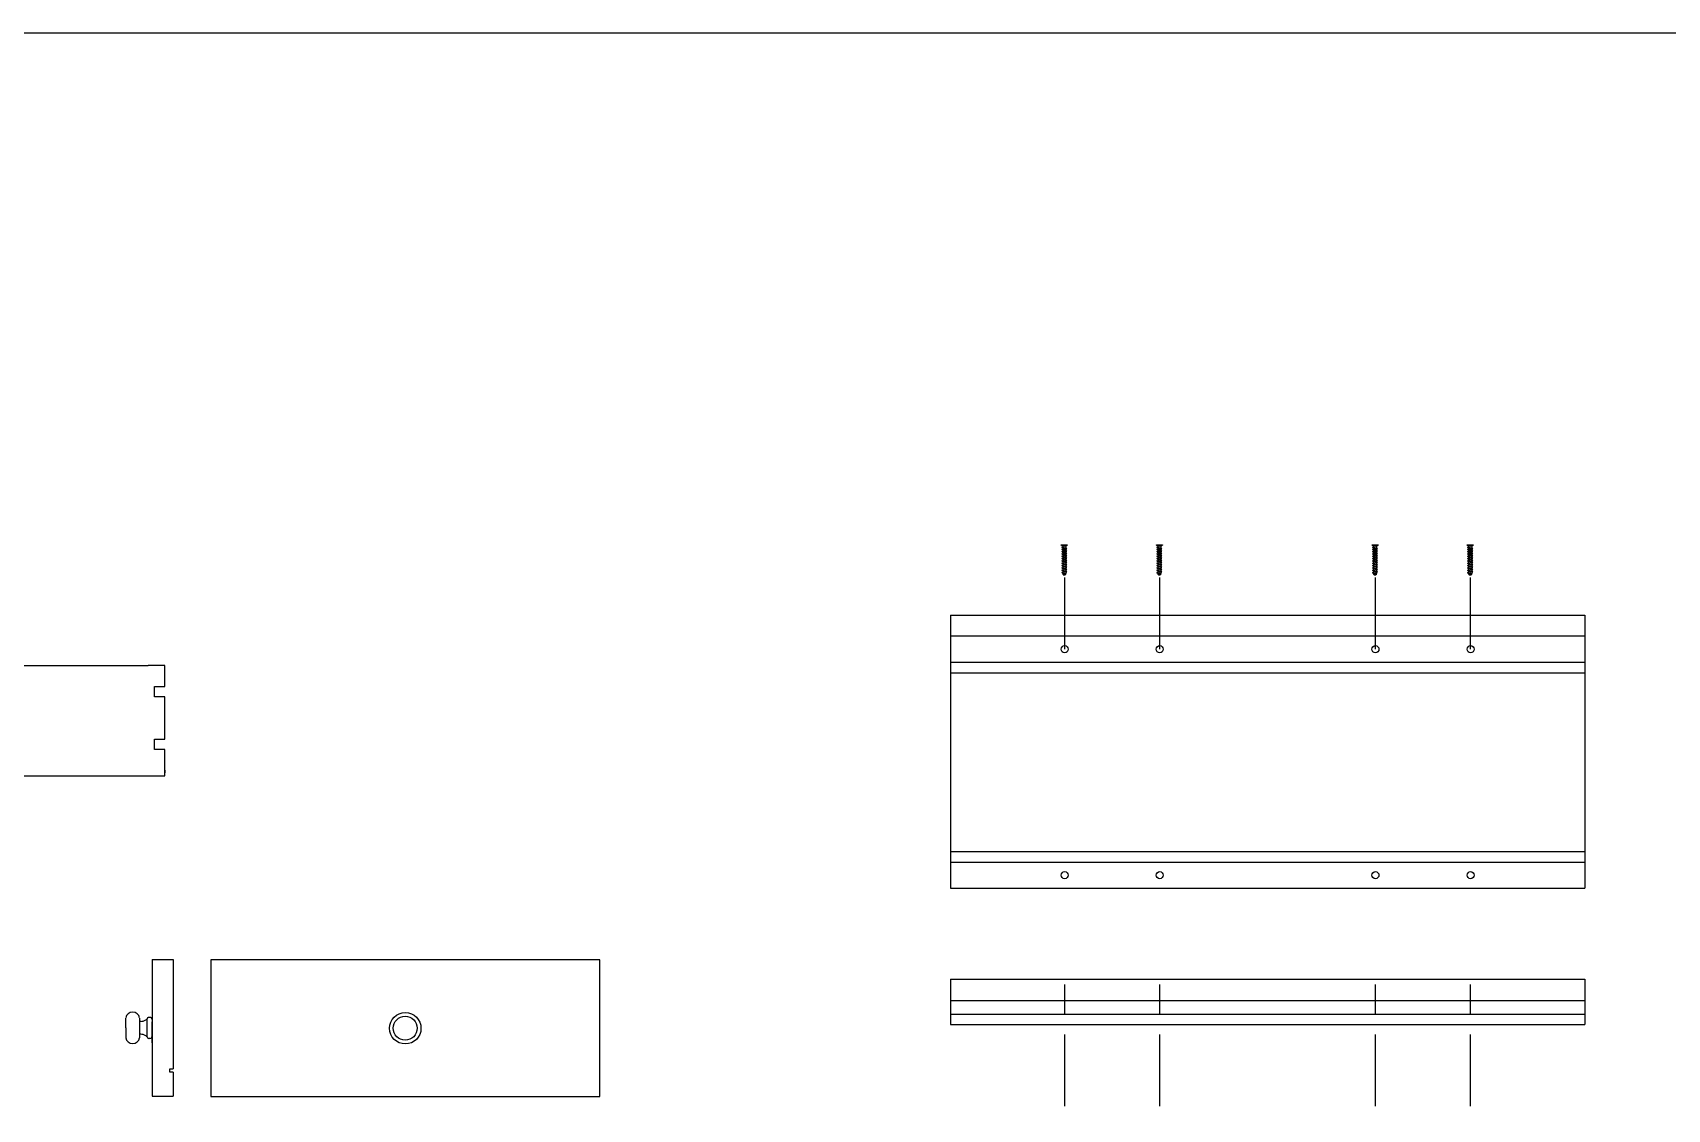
# Model space of a CAD drawing. Header units: millimetres. Extents: x 233 to 6102, y 2 to 2508.
# Drawn here: x 4951.2 to 5106.6, y 2011.2 to 2113.6 of the extents above; entities that cross this region are included whole.
import ezdxf

# ---------------------------------------------------------------- set-up
doc = ezdxf.new("R2010")
doc.units = ezdxf.units.MM
for name, color, linetype in [('ALTRE LINEE', 70, 'Continuous'), ('G-ANNO-GEOMETRY', 7, 'Continuous'), ('Viti', 3, 'Continuous')]:
    doc.layers.add(name, color=color, linetype=linetype)

msp = doc.modelspace()

# ---------------------------------------------------------------- linework, layer by layer
at = {"layer": 'ALTRE LINEE'}
for p, q in [((5049.34, 2054.96), (5049.34, 2061.78)), ((5058.38, 2054.96), (5058.38, 2061.78)), ((5078.89, 2054.96), (5078.89, 2061.78)), ((5087.94, 2054.96), (5087.94, 2061.78)), ((5038.47, 2058.21), (5038.47, 2032.21)), ((5038.64, 2058.21), (5098.64, 2058.21)), ((5098.8, 2058.21), (5098.8, 2032.21)), ((5098.8, 2056.21), (5038.47, 2056.21)), ((4929.99, 2053.41), (4962.17, 2053.41)), ((4963.78, 2053.41), (4962.17, 2053.41)), ((4963.78, 2051.41), (4963.78, 2053.41)), ((5038.47, 2053.71), (5098.8, 2053.71)), ((5038.47, 2052.71), (5098.8, 2052.71)), ((4962.78, 2050.41), (4962.78, 2051.41)), ((4962.78, 2051.41), (4963.78, 2051.41)), ((4963.78, 2050.41), (4962.78, 2050.41)), ((4963.78, 2046.41), (4963.78, 2050.41)), ((4962.78, 2045.41), (4962.78, 2046.41)), ((4962.78, 2046.41), (4963.78, 2046.41)), ((4963.78, 2045.41), (4962.78, 2045.41)), ((4963.78, 2042.91), (4963.78, 2045.41)), ((4929.99, 2042.91), (4962.17, 2042.91)), ((4962.17, 2042.91), (4963.78, 2042.91)), ((4963.78, 2043.45), (4963.78, 2043.21)), ((5038.47, 2035.71), (5098.8, 2035.71)), ((5038.47, 2034.71), (5098.8, 2034.71)), ((5038.47, 2032.21), (5098.8, 2032.21)), ((4962.56, 2025.43), (4962.56, 2012.43)), ((4962.56, 2025.43), (4964.56, 2025.43)), ((4964.56, 2025.43), (4964.56, 2015.03)), ((4968.13, 2025.4), (4968.13, 2012.4)), ((5038.47, 2023.55), (5098.8, 2023.55)), ((5038.47, 2023.55), (5038.47, 2019.25)), ((5098.8, 2023.55), (5098.8, 2019.25)), ((5038.47, 2021.55), (5098.8, 2021.55)), ((5038.47, 2021.55), (5098.8, 2021.55)), ((4960.06, 2018.93), (4960.06, 2019.87)), ((4961.36, 2019.87), (4961.36, 2018)), ((4961.48, 2019.55), (4961.36, 2019.55)), ((4962.06, 2019.73), (4962.06, 2018.13)), ((4962.36, 2019.93), (4962.26, 2019.93)), ((4962.56, 2017.5), (4962.56, 2019.5)), ((5038.47, 2020.25), (5098.8, 2020.25)), ((5038.47, 2019.25), (5098.8, 2019.25)), ((4960.06, 2018.93), (4960.06, 2018)), ((4961.48, 2018.32), (4961.36, 2018.32)), ((4962.36, 2017.93), (4962.26, 2017.93)), ((5049.34, 2011.47), (5049.34, 2018.3)), ((5058.38, 2011.47), (5058.38, 2018.3)), ((5078.89, 2011.47), (5078.89, 2018.3)), ((5087.94, 2011.47), (5087.94, 2018.3)), ((4964.26, 2014.73), (4964.26, 2015.03)), ((4964.26, 2015.03), (4964.56, 2015.03)), ((4964.56, 2014.73), (4964.26, 2014.73)), ((4964.56, 2014.73), (4964.56, 2012.43)), ((4962.56, 2012.43), (4964.56, 2012.43))]:
    msp.add_line(p, q, dxfattribs=at)
at = {"layer": 'ALTRE LINEE', "color": 2}
msp.add_line((5038.47, 2058.21), (5098.8, 2058.21), dxfattribs=at)
at = {"layer": 'ALTRE LINEE'}
msp.add_lwpolyline([(4968.13, 2012.4), (5005.13, 2012.4), (5005.13, 2025.4), (4968.13, 2025.4)], dxfattribs=at)
for radius in [1.5, 1.14]:
    msp.add_circle((4986.63, 2018.9), radius, dxfattribs=at)
for centre, radius, start, end in [((4960.71, 2019.78), 0.657, 8.1712, 171.8288), ((4961.46, 2020.62), 1.07, 268.9617, 298.9875), ((4961.88, 2019.86), 0.2, 298.9875, 342.0104), ((4962.26, 2019.73), 0.2, 90, 180), ((4962.36, 2019.73), 0.2, 0, 90), ((4960.71, 2018.09), 0.657, 188.1712, 351.8288), ((4961.46, 2017.25), 1.07, 61.0125, 91.0383), ((4961.88, 2018.01), 0.2, 17.9896, 61.0125), ((4962.26, 2018.13), 0.2, 180, 270), ((4962.36, 2018.13), 0.2, 270, 0)]:
    msp.add_arc(centre, radius, start, end, dxfattribs=at)
at = {"layer": 'G-ANNO-GEOMETRY'}
msp.add_lwpolyline([(4839.77, 2113.61), (5220.66, 2113.61), (5220.66, 1908.13), (4839.77, 1908.13)], close=True, dxfattribs=at)
at = {"layer": 'Viti'}
for p, q in [((5049.15, 2064.77), (5049.15, 2064.67)), ((5049.15, 2064.58), (5049.15, 2064.46)), ((5049.15, 2064.36), (5049.15, 2064.24)), ((5049.45, 2064.77), (5049.45, 2064.59)), ((5049.45, 2064.5), (5049.45, 2064.38)), ((5049.45, 2064.38), (5049.45, 2062.31)), ((5058.19, 2064.77), (5058.19, 2064.67)), ((5058.19, 2064.58), (5058.19, 2064.46)), ((5058.19, 2064.36), (5058.19, 2064.24)), ((5058.49, 2064.77), (5058.49, 2064.59)), ((5058.49, 2064.5), (5058.49, 2064.38)), ((5058.49, 2064.38), (5058.49, 2062.31)), ((5078.7, 2064.77), (5078.7, 2064.67)), ((5078.7, 2064.58), (5078.7, 2064.46)), ((5078.7, 2064.36), (5078.7, 2064.24)), ((5079, 2064.77), (5079, 2064.59)), ((5079, 2064.5), (5079, 2064.38)), ((5079, 2064.38), (5079, 2062.31)), ((5087.75, 2064.77), (5087.75, 2064.67)), ((5087.75, 2064.58), (5087.75, 2064.46)), ((5087.75, 2064.36), (5087.75, 2064.24)), ((5088.05, 2064.77), (5088.05, 2064.59)), ((5088.05, 2064.5), (5088.05, 2064.38)), ((5088.05, 2064.38), (5088.05, 2062.31)), ((5049.15, 2064.14), (5049.15, 2064.02)), ((5049.15, 2063.92), (5049.15, 2063.8)), ((5049.15, 2063.71), (5049.15, 2063.58)), ((5049.15, 2063.49), (5049.15, 2063.36)), ((5049.15, 2063.27), (5049.15, 2063.15)), ((5049.15, 2063.05), (5049.15, 2062.93)), ((5049.15, 2062.83), (5049.15, 2062.71)), ((5058.19, 2064.14), (5058.19, 2064.02)), ((5058.19, 2063.92), (5058.19, 2063.8)), ((5058.19, 2063.71), (5058.19, 2063.58)), ((5058.19, 2063.49), (5058.19, 2063.36)), ((5058.19, 2063.27), (5058.19, 2063.15)), ((5058.19, 2063.05), (5058.19, 2062.93)), ((5058.19, 2062.83), (5058.19, 2062.71)), ((5078.7, 2064.14), (5078.7, 2064.02)), ((5078.7, 2063.92), (5078.7, 2063.8)), ((5078.7, 2063.71), (5078.7, 2063.58)), ((5078.7, 2063.49), (5078.7, 2063.36)), ((5078.7, 2063.27), (5078.7, 2063.15)), ((5078.7, 2063.05), (5078.7, 2062.93)), ((5078.7, 2062.83), (5078.7, 2062.71)), ((5087.75, 2064.14), (5087.75, 2064.02)), ((5087.75, 2063.92), (5087.75, 2063.8)), ((5087.75, 2063.71), (5087.75, 2063.58)), ((5087.75, 2063.49), (5087.75, 2063.36)), ((5087.75, 2063.27), (5087.75, 2063.15)), ((5087.75, 2063.05), (5087.75, 2062.93)), ((5087.75, 2062.83), (5087.75, 2062.71)), ((5049.15, 2062.61), (5049.15, 2062.49)), ((5049.15, 2062.39), (5049.15, 2062.27)), ((5049.15, 2062.27), (5049.15, 2062.16)), ((5049.15, 2062.16), (5049.15, 2062.11)), ((5049.21, 2062.04), (5049.39, 2062.04)), ((5049.45, 2062.31), (5049.45, 2062.16)), ((5049.45, 2062.11), (5049.45, 2062.16)), ((5058.19, 2062.61), (5058.19, 2062.49)), ((5058.19, 2062.39), (5058.19, 2062.27)), ((5058.19, 2062.27), (5058.19, 2062.16)), ((5058.19, 2062.16), (5058.19, 2062.11)), ((5058.25, 2062.04), (5058.43, 2062.04)), ((5058.49, 2062.31), (5058.49, 2062.16)), ((5058.49, 2062.11), (5058.49, 2062.16)), ((5078.7, 2062.61), (5078.7, 2062.49)), ((5078.7, 2062.39), (5078.7, 2062.27)), ((5078.7, 2062.27), (5078.7, 2062.16)), ((5078.7, 2062.16), (5078.7, 2062.11)), ((5078.76, 2062.04), (5078.94, 2062.04)), ((5079, 2062.31), (5079, 2062.16)), ((5079, 2062.11), (5079, 2062.16)), ((5087.75, 2062.61), (5087.75, 2062.49)), ((5087.75, 2062.39), (5087.75, 2062.27)), ((5087.75, 2062.27), (5087.75, 2062.16)), ((5087.75, 2062.16), (5087.75, 2062.11)), ((5087.81, 2062.04), (5087.99, 2062.04)), ((5088.05, 2062.31), (5088.05, 2062.16)), ((5088.05, 2062.11), (5088.05, 2062.16)), ((5049.34, 2020.25), (5049.34, 2023.05)), ((5058.38, 2020.25), (5058.38, 2023.05)), ((5078.89, 2020.25), (5078.89, 2023.05)), ((5087.94, 2020.25), (5087.94, 2023.05))]:
    msp.add_line(p, q, dxfattribs=at)
for points in [[(5049.02, 2064.84), (5049.02, 2064.88), (5049.58, 2064.88), (5049.58, 2064.84, -0.366728), (5049.02, 2064.84, -0.325022)], [(5058.06, 2064.84), (5058.06, 2064.88), (5058.63, 2064.88), (5058.63, 2064.84, -0.366728), (5058.06, 2064.84, -0.325022)], [(5078.57, 2064.84), (5078.57, 2064.88), (5079.14, 2064.88), (5079.14, 2064.84, -0.366728), (5078.57, 2064.84, -0.325022)], [(5087.62, 2064.84), (5087.62, 2064.88), (5088.18, 2064.88), (5088.18, 2064.84, -0.366728), (5087.62, 2064.84, -0.325022)]]:
    msp.add_lwpolyline(points, format="xyb", dxfattribs=at)
for points in [[(5049.06, 2064.67), (5049.15, 2064.58), (5049.45, 2064.5), (5049.54, 2064.5), (5049.06, 2064.67), (5049.15, 2064.67), (5049.45, 2064.59), (5049.54, 2064.5)], [(5049.06, 2064.46), (5049.15, 2064.36), (5049.45, 2064.28), (5049.54, 2064.28), (5049.06, 2064.46), (5049.15, 2064.46), (5049.45, 2064.38), (5049.54, 2064.28)], [(5058.1, 2064.67), (5058.19, 2064.58), (5058.49, 2064.5), (5058.59, 2064.5), (5058.1, 2064.67), (5058.19, 2064.67), (5058.49, 2064.59), (5058.59, 2064.5)], [(5058.1, 2064.46), (5058.19, 2064.36), (5058.49, 2064.28), (5058.59, 2064.28), (5058.1, 2064.46), (5058.19, 2064.46), (5058.49, 2064.38), (5058.59, 2064.28)], [(5078.61, 2064.67), (5078.7, 2064.58), (5079, 2064.5), (5079.09, 2064.5), (5078.61, 2064.67), (5078.7, 2064.67), (5079, 2064.59), (5079.09, 2064.5)], [(5078.61, 2064.46), (5078.7, 2064.36), (5079, 2064.28), (5079.09, 2064.28), (5078.61, 2064.46), (5078.7, 2064.46), (5079, 2064.38), (5079.09, 2064.28)], [(5087.66, 2064.67), (5087.75, 2064.58), (5088.05, 2064.5), (5088.14, 2064.5), (5087.66, 2064.67), (5087.75, 2064.67), (5088.05, 2064.59), (5088.14, 2064.5)], [(5087.66, 2064.46), (5087.75, 2064.36), (5088.05, 2064.28), (5088.14, 2064.28), (5087.66, 2064.46), (5087.75, 2064.46), (5088.05, 2064.38), (5088.14, 2064.28)], [(5049.06, 2064.24), (5049.15, 2064.14), (5049.45, 2064.06), (5049.54, 2064.06), (5049.06, 2064.24), (5049.15, 2064.24), (5049.45, 2064.16), (5049.54, 2064.06)], [(5049.06, 2064.02), (5049.15, 2063.92), (5049.45, 2063.84), (5049.54, 2063.84), (5049.06, 2064.02), (5049.15, 2064.02), (5049.45, 2063.94), (5049.54, 2063.84)], [(5049.06, 2063.8), (5049.15, 2063.71), (5049.45, 2063.62), (5049.54, 2063.62), (5049.06, 2063.8), (5049.15, 2063.8), (5049.45, 2063.72), (5049.54, 2063.62)], [(5049.06, 2063.58), (5049.15, 2063.49), (5049.45, 2063.41), (5049.54, 2063.41), (5049.06, 2063.58), (5049.15, 2063.58), (5049.45, 2063.5), (5049.54, 2063.41)], [(5049.06, 2063.36), (5049.15, 2063.27), (5049.45, 2063.19), (5049.54, 2063.19), (5049.06, 2063.36), (5049.15, 2063.36), (5049.45, 2063.28), (5049.54, 2063.19)], [(5049.06, 2063.15), (5049.15, 2063.05), (5049.45, 2062.97), (5049.54, 2062.97), (5049.06, 2063.15), (5049.15, 2063.15), (5049.45, 2063.06), (5049.54, 2062.97)], [(5049.06, 2062.93), (5049.15, 2062.83), (5049.45, 2062.75), (5049.54, 2062.75), (5049.06, 2062.93), (5049.15, 2062.93), (5049.45, 2062.85), (5049.54, 2062.75)], [(5049.06, 2062.71), (5049.15, 2062.61), (5049.45, 2062.53), (5049.54, 2062.53), (5049.06, 2062.71), (5049.15, 2062.71), (5049.45, 2062.63), (5049.54, 2062.53)], [(5058.1, 2064.24), (5058.19, 2064.14), (5058.49, 2064.06), (5058.59, 2064.06), (5058.1, 2064.24), (5058.19, 2064.24), (5058.49, 2064.16), (5058.59, 2064.06)], [(5058.1, 2064.02), (5058.19, 2063.92), (5058.49, 2063.84), (5058.59, 2063.84), (5058.1, 2064.02), (5058.19, 2064.02), (5058.49, 2063.94), (5058.59, 2063.84)], [(5058.1, 2063.8), (5058.19, 2063.71), (5058.49, 2063.62), (5058.59, 2063.62), (5058.1, 2063.8), (5058.19, 2063.8), (5058.49, 2063.72), (5058.59, 2063.62)], [(5058.1, 2063.58), (5058.19, 2063.49), (5058.49, 2063.41), (5058.59, 2063.41), (5058.1, 2063.58), (5058.19, 2063.58), (5058.49, 2063.5), (5058.59, 2063.41)], [(5058.1, 2063.36), (5058.19, 2063.27), (5058.49, 2063.19), (5058.59, 2063.19), (5058.1, 2063.36), (5058.19, 2063.36), (5058.49, 2063.28), (5058.59, 2063.19)], [(5058.1, 2063.15), (5058.19, 2063.05), (5058.49, 2062.97), (5058.59, 2062.97), (5058.1, 2063.15), (5058.19, 2063.15), (5058.49, 2063.06), (5058.59, 2062.97)], [(5058.1, 2062.93), (5058.19, 2062.83), (5058.49, 2062.75), (5058.59, 2062.75), (5058.1, 2062.93), (5058.19, 2062.93), (5058.49, 2062.85), (5058.59, 2062.75)], [(5058.1, 2062.71), (5058.19, 2062.61), (5058.49, 2062.53), (5058.59, 2062.53), (5058.1, 2062.71), (5058.19, 2062.71), (5058.49, 2062.63), (5058.59, 2062.53)], [(5078.61, 2064.24), (5078.7, 2064.14), (5079, 2064.06), (5079.09, 2064.06), (5078.61, 2064.24), (5078.7, 2064.24), (5079, 2064.16), (5079.09, 2064.06)], [(5078.61, 2064.02), (5078.7, 2063.92), (5079, 2063.84), (5079.09, 2063.84), (5078.61, 2064.02), (5078.7, 2064.02), (5079, 2063.94), (5079.09, 2063.84)], [(5078.61, 2063.8), (5078.7, 2063.71), (5079, 2063.62), (5079.09, 2063.62), (5078.61, 2063.8), (5078.7, 2063.8), (5079, 2063.72), (5079.09, 2063.62)], [(5078.61, 2063.58), (5078.7, 2063.49), (5079, 2063.41), (5079.09, 2063.41), (5078.61, 2063.58), (5078.7, 2063.58), (5079, 2063.5), (5079.09, 2063.41)], [(5078.61, 2063.36), (5078.7, 2063.27), (5079, 2063.19), (5079.09, 2063.19), (5078.61, 2063.36), (5078.7, 2063.36), (5079, 2063.28), (5079.09, 2063.19)], [(5078.61, 2063.15), (5078.7, 2063.05), (5079, 2062.97), (5079.09, 2062.97), (5078.61, 2063.15), (5078.7, 2063.15), (5079, 2063.06), (5079.09, 2062.97)], [(5078.61, 2062.93), (5078.7, 2062.83), (5079, 2062.75), (5079.09, 2062.75), (5078.61, 2062.93), (5078.7, 2062.93), (5079, 2062.85), (5079.09, 2062.75)], [(5078.61, 2062.71), (5078.7, 2062.61), (5079, 2062.53), (5079.09, 2062.53), (5078.61, 2062.71), (5078.7, 2062.71), (5079, 2062.63), (5079.09, 2062.53)], [(5087.66, 2064.24), (5087.75, 2064.14), (5088.05, 2064.06), (5088.14, 2064.06), (5087.66, 2064.24), (5087.75, 2064.24), (5088.05, 2064.16), (5088.14, 2064.06)], [(5087.66, 2064.02), (5087.75, 2063.92), (5088.05, 2063.84), (5088.14, 2063.84), (5087.66, 2064.02), (5087.75, 2064.02), (5088.05, 2063.94), (5088.14, 2063.84)], [(5087.66, 2063.8), (5087.75, 2063.71), (5088.05, 2063.62), (5088.14, 2063.62), (5087.66, 2063.8), (5087.75, 2063.8), (5088.05, 2063.72), (5088.14, 2063.62)], [(5087.66, 2063.58), (5087.75, 2063.49), (5088.05, 2063.41), (5088.14, 2063.41), (5087.66, 2063.58), (5087.75, 2063.58), (5088.05, 2063.5), (5088.14, 2063.41)], [(5087.66, 2063.36), (5087.75, 2063.27), (5088.05, 2063.19), (5088.14, 2063.19), (5087.66, 2063.36), (5087.75, 2063.36), (5088.05, 2063.28), (5088.14, 2063.19)], [(5087.66, 2063.15), (5087.75, 2063.05), (5088.05, 2062.97), (5088.14, 2062.97), (5087.66, 2063.15), (5087.75, 2063.15), (5088.05, 2063.06), (5088.14, 2062.97)], [(5087.66, 2062.93), (5087.75, 2062.83), (5088.05, 2062.75), (5088.14, 2062.75), (5087.66, 2062.93), (5087.75, 2062.93), (5088.05, 2062.85), (5088.14, 2062.75)], [(5087.66, 2062.71), (5087.75, 2062.61), (5088.05, 2062.53), (5088.14, 2062.53), (5087.66, 2062.71), (5087.75, 2062.71), (5088.05, 2062.63), (5088.14, 2062.53)], [(5049.06, 2062.49), (5049.15, 2062.39), (5049.45, 2062.31), (5049.54, 2062.31), (5049.06, 2062.49), (5049.15, 2062.49), (5049.45, 2062.41), (5049.54, 2062.31)], [(5049.06, 2062.27), (5049.18, 2062.17), (5049.22, 2062.16), (5049.37, 2062.16), (5049.06, 2062.27), (5049.15, 2062.27), (5049.3, 2062.23), (5049.37, 2062.16)], [(5058.1, 2062.49), (5058.19, 2062.39), (5058.49, 2062.31), (5058.59, 2062.31), (5058.1, 2062.49), (5058.19, 2062.49), (5058.49, 2062.41), (5058.59, 2062.31)], [(5058.1, 2062.27), (5058.22, 2062.17), (5058.26, 2062.16), (5058.42, 2062.16), (5058.1, 2062.27), (5058.19, 2062.27), (5058.35, 2062.23), (5058.42, 2062.16)], [(5078.61, 2062.49), (5078.7, 2062.39), (5079, 2062.31), (5079.09, 2062.31), (5078.61, 2062.49), (5078.7, 2062.49), (5079, 2062.41), (5079.09, 2062.31)], [(5078.61, 2062.27), (5078.73, 2062.17), (5078.77, 2062.16), (5078.92, 2062.16), (5078.61, 2062.27), (5078.7, 2062.27), (5078.85, 2062.23), (5078.92, 2062.16)], [(5087.66, 2062.49), (5087.75, 2062.39), (5088.05, 2062.31), (5088.14, 2062.31), (5087.66, 2062.49), (5087.75, 2062.49), (5088.05, 2062.41), (5088.14, 2062.31)], [(5087.66, 2062.27), (5087.78, 2062.17), (5087.82, 2062.16), (5087.97, 2062.16), (5087.66, 2062.27), (5087.75, 2062.27), (5087.9, 2062.23), (5087.97, 2062.16)]]:
    msp.add_lwpolyline(points, dxfattribs=at)
at = {"layer": 'Viti', "color": 40, "true_color": 0xf8d731}
for centre in [(5049.34, 2054.96), (5058.38, 2054.96), (5078.89, 2054.96), (5087.94, 2054.96), (5049.34, 2033.46), (5058.38, 2033.46), (5078.89, 2033.46), (5087.94, 2033.46)]:
    msp.add_circle(centre, 0.336, dxfattribs=at)
at = {"layer": 'Viti'}
for centre in [(5049.34, 2054.96), (5058.38, 2054.96), (5078.89, 2054.96), (5087.94, 2054.96), (5049.34, 2033.46), (5058.38, 2033.46), (5078.89, 2033.46), (5087.94, 2033.46)]:
    msp.add_circle(centre, 0.336, dxfattribs=at)
for centre, radius, start, end in [((5049.21, 2062.11), 0.06, 180, 200.9226), ((5049.27, 2062.16), 0.131, 210.3687, 244.2465), ((5049.3, 2062.65), 0.571, 256.122, 283.4491), ((5049.33, 2062.16), 0.131, 295.7535, 329.6313), ((5049.39, 2062.11), 0.06, 339.0774, 360), ((5058.25, 2062.11), 0.06, 180, 200.9226), ((5058.31, 2062.16), 0.131, 210.3687, 244.2465), ((5058.35, 2062.65), 0.571, 256.122, 283.4491), ((5058.38, 2062.16), 0.131, 295.7535, 329.6313), ((5058.43, 2062.11), 0.06, 339.0774, 360), ((5078.76, 2062.11), 0.06, 180, 200.9226), ((5078.82, 2062.16), 0.131, 210.3687, 244.2465), ((5078.86, 2062.65), 0.571, 256.122, 283.4491), ((5078.89, 2062.16), 0.131, 295.7535, 329.6313), ((5078.94, 2062.11), 0.06, 339.0774, 360), ((5087.81, 2062.11), 0.06, 180, 200.9226), ((5087.87, 2062.16), 0.131, 210.3687, 244.2465), ((5087.9, 2062.65), 0.571, 256.122, 283.4491), ((5087.93, 2062.16), 0.131, 295.7535, 329.6313), ((5087.99, 2062.11), 0.06, 339.0774, 360)]:
    msp.add_arc(centre, radius, start, end, dxfattribs=at)

doc.saveas('drawing.dxf')
